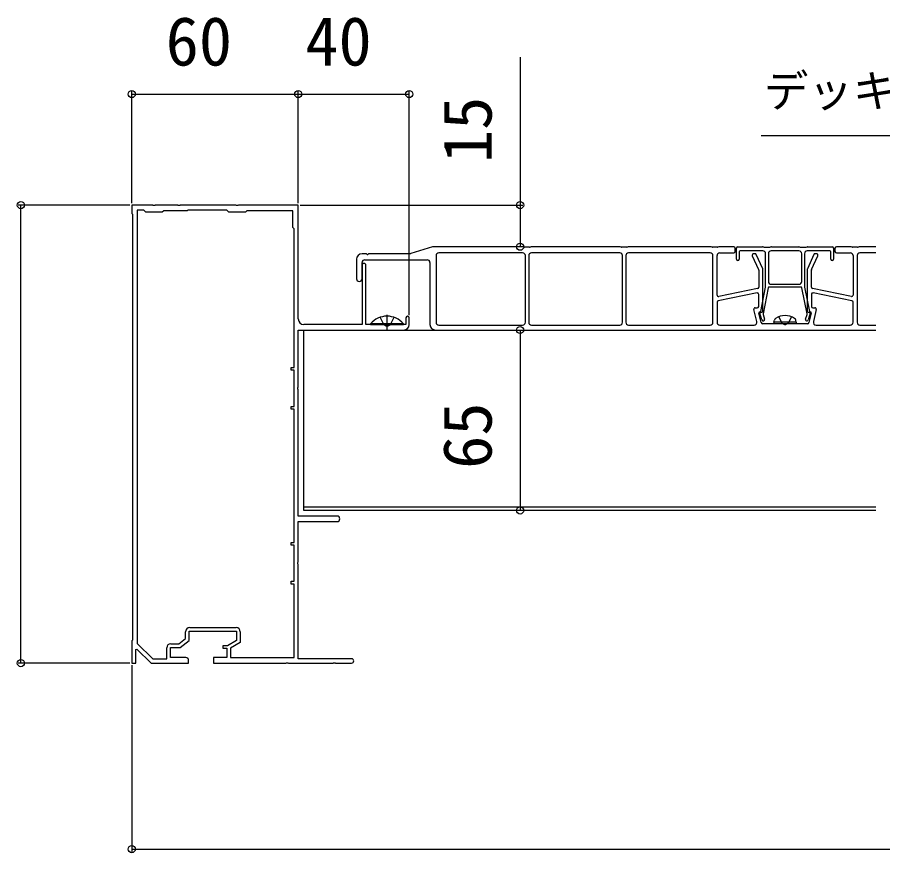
# Model space of a CAD drawing. Units: millimetres, scale not verified. Extents: x -1050 to 1050, y -1571 to 1561.
# Drawn here: x -591.3 to -279.3, y -96.2 to 204.8 of the extents above; entities that cross this region are included whole.
import ezdxf
from ezdxf.enums import TextEntityAlignment as Align

# ---------------------------------------------------------------- set-up
doc = ezdxf.new("R2010")
doc.units = ezdxf.units.MM
doc.header["$LTSCALE"] = 8
for name, color, linetype in [('0-3_YKK_11', 7, 'Continuous'), ('0-4_YKK_12', 2, 'Continuous'), ('0-5_YKK_13', 4, 'Continuous'), ('0-6_YKK_D', 6, 'Continuous')]:
    doc.layers.add(name, color=color, linetype=linetype)
doc.styles.add('ＭＳ ゴシック', font='')
doc.styles.get('ＭＳ ゴシック').set_extended_font_data('MS Gothic')

msp = doc.modelspace()

# ---------------------------------------------------------------- linework, layer by layer
at = {"layer": '0-3_YKK_11'}
for p, q in [((-450, 94.118), (-450, 96.518)), ((-529.1, -15.082), (-512.4, -15.082))]:
    msp.add_line(p, q, dxfattribs=at)
for points in [[(-490, 96.118), (-490, 137.118), (-511.542, 137.118), (-511.725, 136.998), (-512.275, 136.998), (-512.458, 137.118), (-532.542, 137.118), (-532.725, 136.998), (-533.275, 136.998), (-533.458, 137.118), (-541.542, 137.118), (-541.725, 136.998), (-542.275, 136.998), (-542.458, 137.118), (-550, 137.118), (-550, 134.118), (-549.7, 133.818)], [(-548.1, 135.318), (-548.1, -20.754), (-542.385, -26.382), (-537.4, -26.382), (-537.4, -22.382)], [(-510.9, -16.582), (-510.9, -20.436), (-514.4, -22.436), (-514.4, -25.882), (-491.5, -25.882), (-491.5, 0.618), (-492.5, 0.618), (-492.5, 1.618), (-491.5, 1.618), (-491.5, 14.618), (-492.5, 14.618), (-492.5, 15.618), (-491.5, 15.618), (-491.5, 63.618), (-492.5, 63.618), (-492.5, 64.618), (-491.5, 64.618), (-491.5, 77.618), (-492.5, 77.618), (-492.5, 78.618), (-491.5, 78.618), (-491.5, 128.618), (-492, 129.118), (-492, 135.118), (-508.5, 135.118), (-509, 134.618), (-515, 134.618), (-515.7, 135.318), (-529.8, 135.318), (-530, 135.118), (-538.5, 135.118), (-539, 134.618), (-545, 134.618), (-545.7, 135.318), (-548.1, 135.318)], [(-549.7, 133.818), (-549.7, -19.582), (-550, -19.882), (-550, -27.882), (-548.5, -27.882), (-548.5, -22.982), (-548.132, -22.828), (-543, -27.882), (-529.5, -27.882), (-529.5, -26.882)], [(-467, 115.418), (-467, 94.118), (-488, 94.118)], [(-451.2, 96.518), (-451.2, 94.118), (-457.542, 94.118), (-457.725, 93.998), (-458.275, 93.998), (-458.458, 94.118), (-465.6, 94.118), (-465.6, 115.418)], [(-476, 25.118), (-490, 25.118), (-490, 70.66), (-490.12, 70.843), (-490.12, 71.393), (-490, 71.576), (-490, 92.118), (-452, 92.118)], [(-470.8, -26.282), (-490, -26.282), (-490, 7.66), (-490.12, 7.843), (-490.12, 8.393), (-490, 8.576), (-490, 23.118), (-476, 23.118)], [(-530.5, -25.882), (-536.1, -25.882), (-536.1, -22.182), (-532.6, -22.182), (-529.3, -19.682), (-529.3, -16.382), (-512.2, -16.382), (-512.2, -19.682), (-515.525, -21.582), (-517.2, -21.582), (-517.2, -22.482), (-515.7, -22.482), (-515.7, -25.882), (-520.5, -25.882), (-520.5, -27.882), (-494.458, -27.882), (-494.275, -27.762), (-493.725, -27.762), (-493.542, -27.882), (-477.458, -27.882), (-477.275, -27.762), (-476.725, -27.762), (-476.542, -27.882), (-470.8, -27.882)], [(-535.9, -20.882), (-533.037, -20.882), (-530.6, -19.036), (-530.6, -16.582)]]:
    msp.add_lwpolyline(points, dxfattribs=at)
for centre, radius, start, end in [((-466.3, 115.418), 0.7, 90.00001, 179.99999), ((-466.3, 115.418), 0.7, 0.00001, 89.99999), ((-450.6, 96.518), 0.6, 90.00001, 179.99999), ((-450.6, 96.518), 0.6, 0.00001, 89.99999), ((-488, 96.118), 2, 180.00001, 269.99999), ((-452, 94.118), 2, 270.00001, 359.99999), ((-476, 24.118), 1, 0.00001, 89.99999), ((-476, 24.118), 1, 270.00001, 359.99999), ((-529.1, -16.582), 1.5, 90.00001, 179.99999), ((-512.4, -16.582), 1.5, 0.00001, 89.99999), ((-535.9, -22.382), 1.5, 90.00001, 179.99999), ((-530.5, -26.882), 1, 0.00001, 89.99999), ((-470.8, -27.082), 0.8, 0.00001, 89.99999), ((-470.8, -27.082), 0.8, 270.00001, 359.99999)]:
    msp.add_arc(centre, radius, start, end, dxfattribs=at)
at = {"layer": '0-4_YKK_12'}
for p, q in [((-458, 97.618), (-458, 92.118)), ((-488, 92.118), (-288, 92.118)), ((-281.8, 28.318), (-488, 28.318))]:
    msp.add_line(p, q, dxfattribs=at)
msp.add_lwpolyline([(-281.8, 27.118), (-488, 27.118), (-488, 92.118)], dxfattribs=at)
at = {"layer": '0-5_YKK_13'}
for p, q in [((-441.573, 122.095), (-449.427, 119.641)), ((-409.073, 122.118), (-441.424, 122.118)), ((-408.57, 121.989), (-408.93, 122.097)), ((-406.573, 121.968), (-408.427, 121.968)), ((-406.07, 122.097), (-406.43, 121.989)), ((-374.073, 122.118), (-405.927, 122.118)), ((-373.57, 121.989), (-373.93, 122.097)), ((-371.573, 121.968), (-373.427, 121.968)), ((-371.07, 122.097), (-371.43, 121.989)), ((-341.323, 122.118), (-370.927, 122.118)), ((-340.82, 121.989), (-341.18, 122.097)), ((-338.823, 121.968), (-340.677, 121.968)), ((-338.32, 122.097), (-338.68, 121.989)), ((-333, 122.118), (-338.177, 122.118)), ((-331.5, 122.118), (-322.573, 122.118)), ((-322.43, 122.097), (-322.07, 121.989)), ((-321.927, 121.968), (-320.073, 121.968)), ((-319.93, 121.989), (-319.57, 122.097)), ((-319.427, 122.118), (-309.573, 122.118)), ((-309.43, 122.097), (-309.07, 121.989)), ((-308.927, 121.968), (-307.073, 121.968)), ((-306.93, 121.989), (-306.57, 122.097)), ((-306.427, 122.118), (-297.5, 122.118)), ((-290.823, 122.118), (-296, 122.118)), ((-290.32, 121.989), (-290.68, 122.097)), ((-288.323, 121.968), (-290.177, 121.968)), ((-287.82, 122.097), (-288.18, 121.989)), ((-281.8, 122.118), (-287.677, 122.118)), ((-465.52, 119.618), (-467, 119.618)), ((-449.576, 119.618), (-464.48, 119.618)), ((-440.3, 118.918), (-440.3, 94.918)), ((-409.1, 119.918), (-439.3, 119.918)), ((-408.1, 94.918), (-408.1, 118.918)), ((-406.9, 118.918), (-406.9, 94.918)), ((-374.1, 119.918), (-405.9, 119.918)), ((-373.1, 94.918), (-373.1, 118.918)), ((-371.9, 118.918), (-371.9, 94.918)), ((-341.5, 119.918), (-370.9, 119.918)), ((-340.5, 94.918), (-340.5, 118.918)), ((-339, 104.728), (-339, 118.918)), ((-338, 119.918), (-333, 119.918)), ((-332.5, 120.418), (-332.5, 121.618)), ((-332, 117.618), (-332, 121.618)), ((-331, 120.318), (-331, 117.618)), ((-322.5, 120.618), (-330.7, 120.618)), ((-326.326, 118.911), (-324.045, 113.892)), ((-325.322, 119.618), (-325.871, 119.618)), ((-322.545, 114.217), (-324.867, 119.325)), ((-321.5, 107.648), (-321.5, 119.618)), ((-320.5, 119.618), (-320.5, 109.618)), ((-308.5, 109.618), (-308.5, 119.618)), ((-307.5, 119.618), (-307.5, 107.648)), ((-298.3, 120.618), (-306.5, 120.618)), ((-304.133, 119.325), (-306.455, 114.206)), ((-304.955, 113.881), (-302.673, 118.911)), ((-303.129, 119.618), (-303.678, 119.618)), ((-298, 117.618), (-298, 120.318)), ((-297, 121.618), (-297, 117.618)), ((-296.5, 121.618), (-296.5, 120.418)), ((-296, 119.918), (-291, 119.918)), ((-290, 118.918), (-290, 104.728)), ((-288.5, 118.918), (-288.5, 94.918)), ((-281.8, 119.918), (-287.5, 119.918)), ((-469, 117.618), (-469, 110.618)), ((-467, 110.618), (-467, 116.418)), ((-466, 117.418), (-443.5, 117.418)), ((-442.5, 116.418), (-442.5, 94.118)), ((-324, 113.685), (-324, 107.528)), ((-322.5, 98.918), (-322.5, 114.01)), ((-306.5, 113.999), (-306.5, 98.918)), ((-305, 107.528), (-305, 113.675)), ((-324.402, 107.038), (-338.402, 104.238)), ((-323.263, 98.801), (-321.506, 107.589)), ((-320.528, 107.377), (-322.421, 97.916)), ((-308.766, 107.618), (-320.234, 107.618)), ((-319.5, 108.618), (-309.5, 108.618)), ((-306.579, 97.916), (-308.472, 107.377)), ((-307.494, 107.589), (-305.737, 98.801)), ((-290.598, 104.238), (-304.598, 107.038)), ((-324.598, 105.469), (-338.598, 102.669)), ((-324, 100.618), (-324, 104.978)), ((-305, 104.978), (-305, 100.618)), ((-290.402, 102.669), (-304.402, 105.469)), ((-339, 102.178), (-339, 94.918)), ((-325.266, 100.118), (-324.5, 100.118)), ((-304.5, 100.118), (-303.734, 100.118)), ((-290, 94.918), (-290, 102.178)), ((-324.716, 95.15), (-325.752, 99.502)), ((-323.091, 94.802), (-323.912, 98.249)), ((-323.62, 98.618), (-322.8, 98.618)), ((-322.88, 95.78), (-323.586, 98.229)), ((-322.415, 97.774), (-321.92, 96.056)), ((-307.08, 96.056), (-306.585, 97.774)), ((-306.2, 98.618), (-305.38, 98.618)), ((-305.414, 98.229), (-306.12, 95.78)), ((-305.088, 98.249), (-305.909, 94.802)), ((-303.248, 99.502), (-304.284, 95.15)), ((-463.9, 94.366), (-463.9, 94.118)), ((-452.1, 94.366), (-463.9, 94.366)), ((-463.9, 94.118), (-452.1, 94.118)), ((-460.5, 96.701), (-459.145, 93.983)), ((-458, 93.374), (-459.145, 93.983)), ((-458, 93.374), (-456.855, 93.983)), ((-455.5, 96.701), (-456.855, 93.983)), ((-452.1, 94.366), (-452.1, 94.118)), ((-439.3, 93.918), (-409.1, 93.918)), ((-405.9, 93.918), (-374.1, 93.918)), ((-370.9, 93.918), (-341.5, 93.918)), ((-338, 93.918), (-325.689, 93.918)), ((-315.02, 94.418), (-322.605, 94.418)), ((-318.5, 94.918), (-318.359, 95.72)), ((-310.5, 94.918), (-318.5, 94.918)), ((-318.5, 94.918), (-318.412, 94.418)), ((-310.588, 94.418), (-318.412, 94.418)), ((-306.395, 94.418), (-313.98, 94.418)), ((-310.5, 94.918), (-310.641, 95.72)), ((-310.5, 94.918), (-310.588, 94.418)), ((-303.311, 93.918), (-291, 93.918)), ((-287.5, 93.918), (-281.8, 93.918)), ((-440.5, 92.118), (-281.8, 92.118))]:
    msp.add_line(p, q, dxfattribs=at)
for points in [[(-309.5, 120.618), (-314.5, 120.618), (-319.5, 120.618)], [(-316.8, 96.897), (-315.645, 94.581), (-314.5, 93.972)], [(-312.2, 96.897), (-313.355, 94.581), (-314.5, 93.972)]]:
    msp.add_lwpolyline(points, dxfattribs=at)
for centre, radius, start, end in [((-441.424, 121.618), 0.5, 90, 107.35402), ((-409.073, 121.618), 0.5, 73.30076, 90), ((-408.427, 122.468), 0.5, 253.30076, 270), ((-406.573, 122.468), 0.5, 270, 286.69924), ((-405.927, 121.618), 0.5, 90, 106.69924), ((-374.073, 121.618), 0.5, 73.30076, 90), ((-373.427, 122.468), 0.5, 253.30076, 270), ((-371.573, 122.468), 0.5, 270, 286.69924), ((-370.927, 121.618), 0.5, 90, 106.69924), ((-341.323, 121.618), 0.5, 73.30076, 90), ((-340.677, 122.468), 0.5, 253.30076, 270), ((-338.823, 122.468), 0.5, 270, 286.69924), ((-338.177, 121.618), 0.5, 90, 106.69924), ((-333, 121.618), 0.5, 0, 90), ((-331.5, 121.618), 0.5, 90, 180), ((-322.573, 121.618), 0.5, 73.30076, 90), ((-321.927, 122.468), 0.5, 253.30076, 270), ((-320.073, 122.468), 0.5, 270, 286.69924), ((-319.427, 121.618), 0.5, 90, 106.69924), ((-309.573, 121.618), 0.5, 73.30076, 90), ((-308.927, 122.468), 0.5, 253.30076, 270), ((-307.073, 122.468), 0.5, 270, 286.69924), ((-306.427, 121.618), 0.5, 90, 106.69924), ((-297.5, 121.618), 0.5, 0, 90), ((-296, 121.618), 0.5, 90, 180), ((-290.823, 121.618), 0.5, 73.30076, 90), ((-290.177, 122.468), 0.5, 253.30076, 270), ((-288.323, 122.468), 0.5, 270, 286.69924), ((-287.677, 121.618), 0.5, 90, 106.69924), ((-467, 117.618), 2, 90, 180), ((-465.52, 119.318), 0.3, 30, 90), ((-465, 119.618), 0.3, 210, 330), ((-464.48, 119.318), 0.3, 90, 150), ((-449.576, 120.118), 0.5, 270, 287.35402), ((-439.3, 118.918), 1, 90, 180), ((-409.1, 118.918), 1, 0, 90), ((-405.9, 118.918), 1, 90, 180), ((-374.1, 118.918), 1, 0, 90), ((-370.9, 118.918), 1, 90, 180), ((-341.5, 118.918), 1, 360, 90), ((-338, 118.918), 1, 90, 180), ((-333, 120.418), 0.5, 270, 0), ((-330.7, 120.318), 0.3, 90, 180), ((-325.871, 119.118), 0.5, 90, 204.44395), ((-325.322, 119.118), 0.5, 24.44395, 90), ((-322.5, 119.618), 1, 0, 90), ((-319.5, 119.618), 1, 90, 180), ((-309.5, 119.618), 1, 0, 90), ((-306.5, 119.618), 1, 90, 180), ((-303.678, 119.118), 0.5, 90, 155.5983), ((-303.129, 119.118), 0.5, 335.5983, 90), ((-298.3, 120.318), 0.3, 0, 90), ((-296, 120.418), 0.5, 180, 270), ((-291, 118.918), 1, 0, 90), ((-287.5, 118.918), 1, 90, 180), ((-466, 116.418), 1, 90, 180), ((-443.5, 116.418), 1, 0, 90), ((-331.5, 117.618), 0.5, 180, 270), ((-331.5, 117.618), 0.5, 270, 0), ((-297.5, 117.618), 0.5, 180, 270), ((-297.5, 117.618), 0.5, 270, 0), ((-324.5, 113.685), 0.5, 0, 24.44395), ((-323, 114.01), 0.5, 0, 24.44395), ((-306, 113.999), 0.5, 155.5983, 180), ((-304.5, 113.675), 0.5, 155.5983, 180), ((-468, 110.618), 1, 180, 0), ((-319.5, 109.618), 1, 180, 270), ((-309.5, 109.618), 1, 270, 0), ((-324.5, 107.528), 0.5, 281.30993, 0), ((-321.8, 107.648), 0.3, 348.69007, 0), ((-320.234, 107.318), 0.3, 90, 168.69007), ((-308.766, 107.318), 0.3, 11.30993, 90), ((-307.2, 107.648), 0.3, 180, 191.30993), ((-304.5, 107.528), 0.5, 180, 258.69007), ((-338.5, 104.728), 0.5, 180, 281.30993), ((-324.5, 104.978), 0.5, 0, 101.30993), ((-304.5, 104.978), 0.5, 78.69007, 180), ((-290.5, 104.728), 0.5, 258.69007, 0), ((-338.5, 102.178), 0.5, 101.30993, 180), ((-325.266, 99.618), 0.5, 90, 193.3925), ((-324.5, 100.618), 0.5, 270, 0), ((-304.5, 100.618), 0.5, 180, 270), ((-303.734, 99.618), 0.5, 346.6075, 90), ((-290.5, 102.178), 0.5, 0, 78.69007), ((-458, 89.418), 7.7, 39.98312, 140.01688), ((-323.62, 98.318), 0.3, 90, 193.3925), ((-323.3, 98.318), 0.3, 114.827, 197.33887), ((-323.558, 98.86), 0.3, 296.01796, 348.69007), ((-322.8, 98.918), 0.3, 270, 0), ((-322.126, 97.857), 0.3, 168.69007, 196.079), ((-314.5, 90.818), 6.5, 57.94412, 122.05588), ((-306.874, 97.857), 0.3, 343.921, 11.30993), ((-306.2, 98.918), 0.3, 180, 270), ((-305.442, 98.86), 0.3, 191.30993, 243.98204), ((-305.7, 98.318), 0.3, 342.66113, 65.173), ((-305.38, 98.318), 0.3, 346.6075, 90), ((-440.5, 94.118), 2, 180, 270), ((-439.3, 94.918), 1, 180, 270), ((-409.1, 94.918), 1, 270, 0), ((-405.9, 94.918), 1, 180, 270), ((-374.1, 94.918), 1, 270, 0), ((-370.9, 94.918), 1, 180, 270), ((-341.5, 94.918), 1, 270, 360), ((-338, 94.918), 1, 180, 270), ((-325.689, 94.918), 1, 270, 13.3925), ((-322.605, 94.918), 0.5, 193.3925, 270), ((-322.4, 95.918), 0.5, 196.079, 16.079), ((-317.472, 95.564), 0.9, 122.05588, 170), ((-315.02, 94.118), 0.3, 30, 90), ((-314.5, 94.418), 0.3, 210, 330), ((-313.98, 94.118), 0.3, 90, 150), ((-311.528, 95.564), 0.9, 10, 57.94412), ((-306.6, 95.918), 0.5, 163.921, 343.921), ((-306.395, 94.918), 0.5, 270, 346.6075), ((-303.311, 94.918), 1, 166.6075, 270), ((-291, 94.918), 1, 270, 0), ((-287.5, 94.918), 1, 180, 270)]:
    msp.add_arc(centre, radius, start, end, dxfattribs=at)
at = {"layer": '0-6_YKK_D'}
for p, q in [((-410, 190.404), (-410, 137.118)), ((-550, 137.818), (-550, 178.118)), ((-490, 137.818), (-490, 178.118)), ((-490, 137.818), (-490, 178.118)), ((-450, 97.518), (-450, 178.118)), ((-550, 177.118), (-490, 177.118)), ((-490, 177.118), (-450, 177.118)), ((-550.7, 137.118), (-591, 137.118)), ((-590, -27.882), (-590, 137.118)), ((-489.3, 137.118), (-409, 137.118)), ((-410, 137.118), (-410, 122.118)), ((-410, 92.118), (-410, 27.118)), ((-550.7, -27.882), (-591, -27.882)), ((-550, -28.582), (-550, -95.882)), ((-550, -94.882), (210, -94.882))]:
    msp.add_line(p, q, dxfattribs=at)
msp.add_lwpolyline([(-150.115, 122.118), (-153.721, 125.724), (-190.115, 162.118), (-323.139, 162.118)], dxfattribs=at)
for centre in [(-550, 177.118), (-490, 177.118), (-490, 177.118), (-450, 177.118), (-590, 137.118), (-410, 137.118), (-410, 122.118), (-410, 92.118), (-410, 27.118), (-590, -27.882), (-550, -94.882)]:
    msp.add_circle(centre, 1.275, dxfattribs=at)

# ---------------------------------------------------------------- texts
at = {"layer": '0-6_YKK_D', "style": 'ＭＳ ゴシック'}
for s, height, p in [('60', 17.6, (-537.795, 182.118)), ('40', 17.6, (-487.455, 182.118)), ('デッキ材床面', 11.73, (-322.068, 168.909))]:
    msp.add_text(s, height=height, dxfattribs=at).set_placement(p, align=Align.BOTTOM_LEFT)
for s, p in [('15', (-415, 152.268)), ('65', (-415, 42.095))]:
    msp.add_text(s, height=17.6, rotation=90, dxfattribs=at).set_placement(p, align=Align.BOTTOM_LEFT)

doc.saveas('drawing.dxf')
